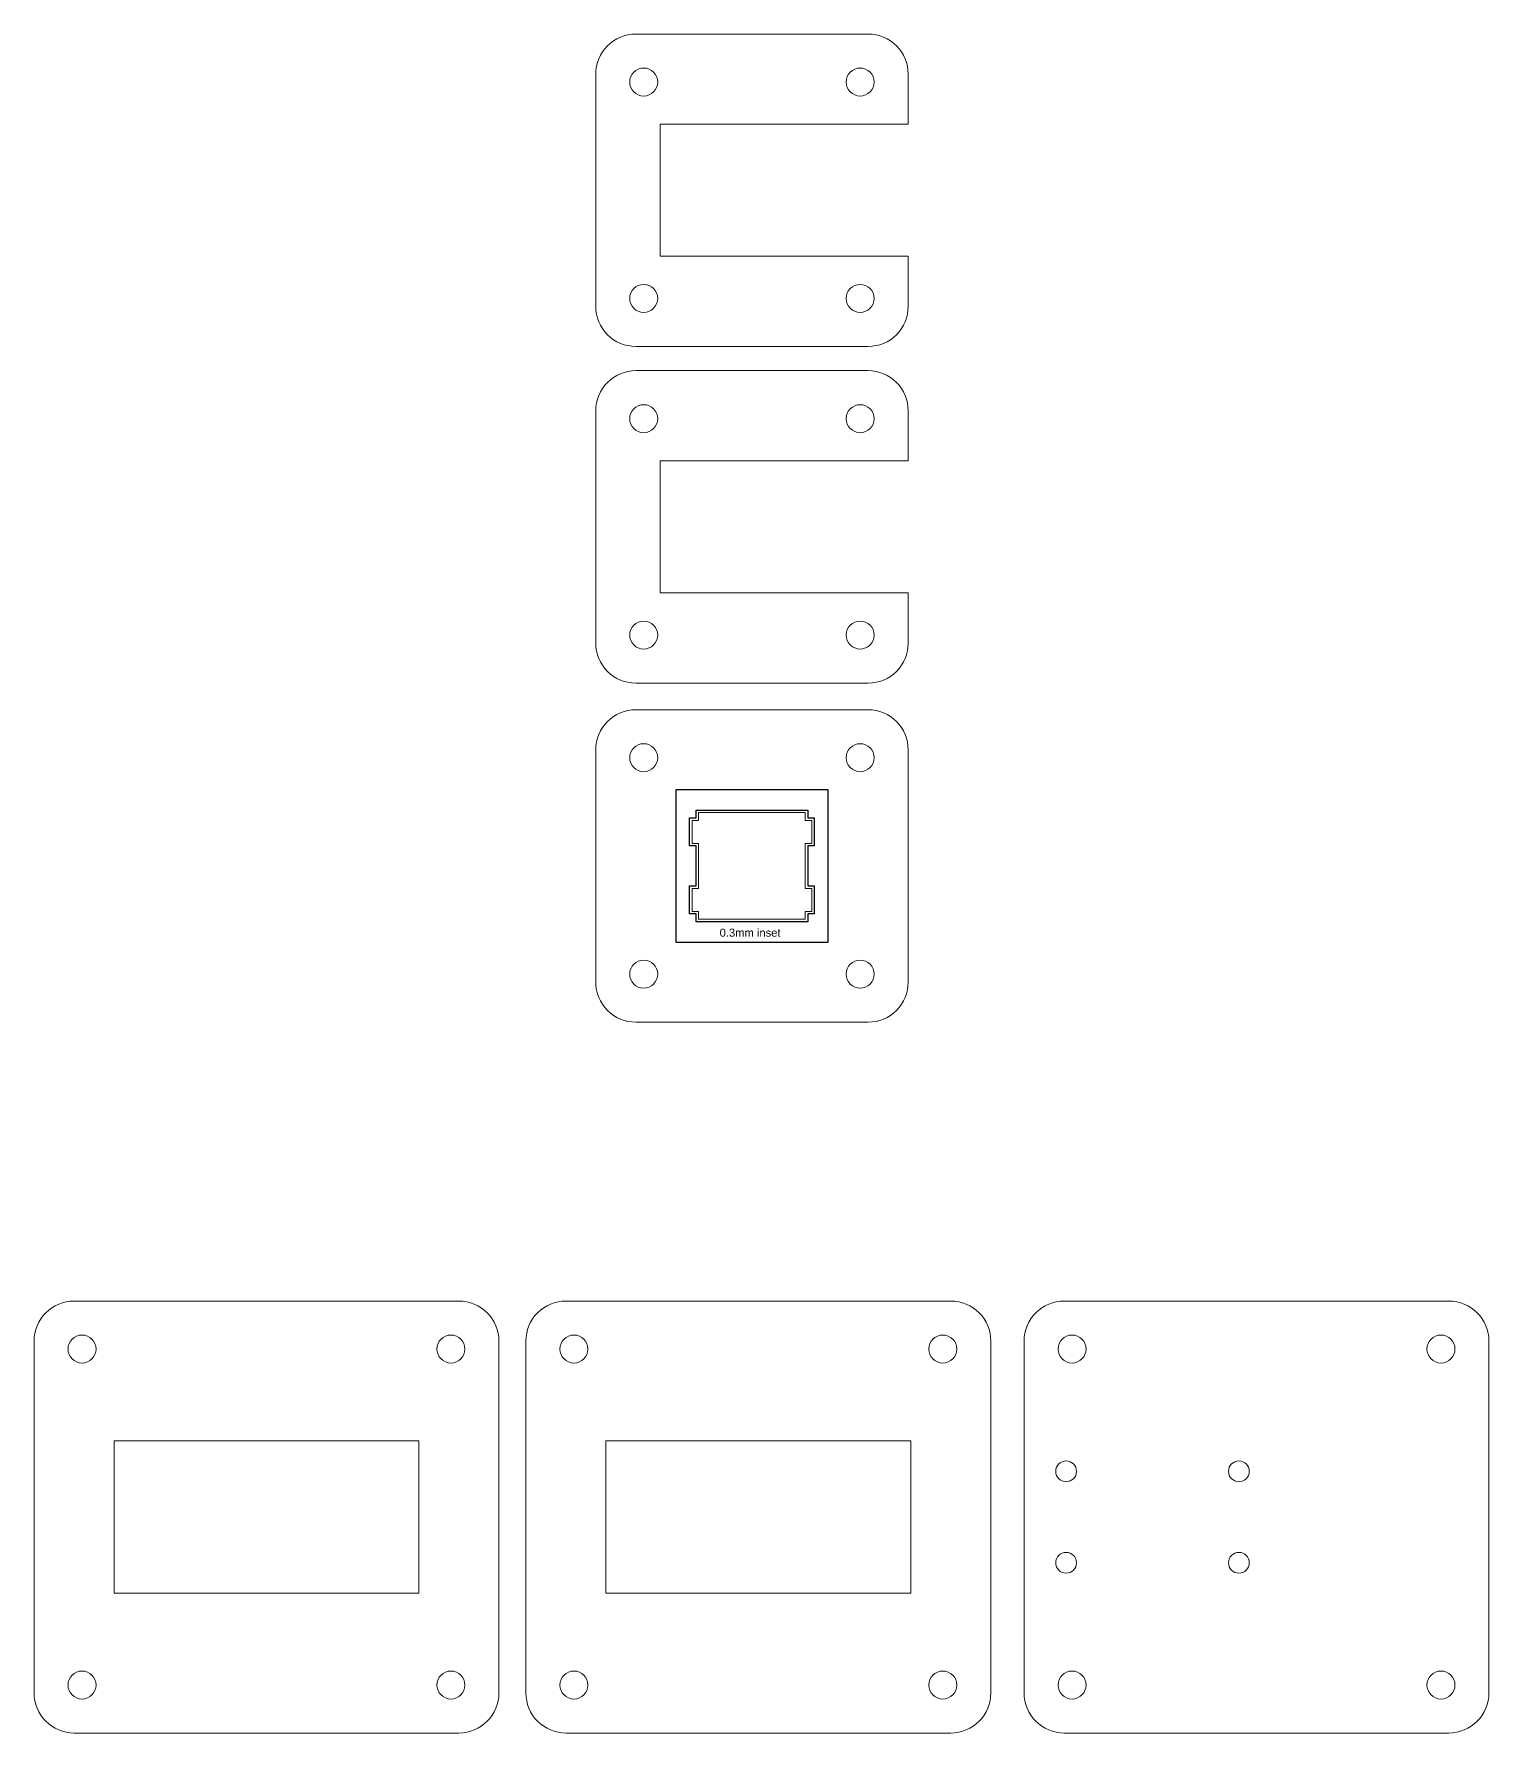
# Model space of a CAD drawing. Header units: millimetres. Extents: x -114 to 312, y -146 to 128.
# Drawn here: x 130.4 to 312.3, y -84 to 128.4 of the extents above; entities that cross this region are included whole.
import ezdxf

# ---------------------------------------------------------------- set-up
doc = ezdxf.new("R2010")
doc.units = ezdxf.units.MM
doc.layers.get('0').update_dxf_attribs({"color": 5})
doc.layers.add('Boxes', color=3, linetype='Continuous')
doc.layers.add('Hidden', color=6, linetype='Continuous')
doc.layers.add('Cuts', color=7, linetype='Continuous', lineweight=0)
doc.styles.get("Standard").update_dxf_attribs({"font": 'Arial.ttf'})

# ---------------------------------------------------------------- blocks, each defined once
blk = doc.blocks.new('Cherry Hole Inset')
at = {"layer": 'Cuts'}
blk.add_lwpolyline([(1.1114, 0.3), (1.1114, 1.2787), (0.3, 1.2787), (0.3, 4.1726), (1.1114, 4.1726), (1.1114, 9.7726), (0.3, 9.7726), (0.3, 12.6665), (1.1114, 12.6665), (1.1114, 13.6452), (14.4565, 13.6452), (14.4565, 12.6665), (15.2679, 12.6665), (15.2679, 9.7726), (14.4565, 9.7726), (14.4565, 4.1726), (15.2679, 4.1726), (15.2679, 1.2787), (14.4565, 1.2787), (14.4565, 0.3)], close=True, dxfattribs=at)
at = {"layer": 'Hidden'}
blk.add_lwpolyline([(0.8114, 0), (0.8114, 0.9787), (0, 0.9787), (0, 4.4726), (0.8114, 4.4726), (0.8114, 9.4726), (0, 9.4726), (0, 12.9665), (0.8114, 12.9665), (0.8114, 13.9452), (14.7565, 13.9452), (14.7565, 12.9665), (15.5679, 12.9665), (15.5679, 9.4726), (14.7565, 9.4726), (14.7565, 4.4726), (15.5679, 4.4726), (15.5679, 0.9787), (14.7565, 0.9787), (14.7565, 0)], close=True, dxfattribs=at)
blk = doc.blocks.new('Cherry Cutout 1')
at = {"layer": 'Boxes'}
blk.add_lwpolyline([(0, 0), (19.05, 0), (19.05, 19.05), (0, 19.05)], close=True, dxfattribs=at)
blk.add_blockref('Cherry Hole Inset', (1.74, 2.55))
at = {"layer": 'Hidden'}
blk.add_text('0.3mm inset', height=1, dxfattribs=at).set_placement((5.49, 0.68))

msp = doc.modelspace()

# ---------------------------------------------------------------- linework, layer by layer
at = {"layer": 'Cuts'}
for points in [[(239.68, 117.1), (239.68, 123.37, 0.414214), (234.68, 128.37), (205.63, 128.37, 0.414214), (200.63, 123.37), (200.63, 94.32, 0.414214), (205.63, 89.32), (234.68, 89.32, 0.414214), (239.68, 94.32), (239.68, 100.6)], [(239.68, 75.01), (239.68, 81.29, 0.414214), (234.68, 86.29), (205.63, 86.29, 0.414214), (200.63, 81.29), (200.63, 52.24, 0.414214), (205.63, 47.24), (234.68, 47.24, 0.414214), (239.68, 52.24), (239.68, 58.51)]]:
    msp.add_lwpolyline(points, format="xyb", dxfattribs=at)
for points in [[(239.68, 117.1), (208.68, 117.1), (208.68, 100.6), (239.68, 100.6)], [(239.68, 75.01), (208.68, 75.01), (208.68, 58.51), (239.68, 58.51)], [(130.44, -44), (130.44, -70)], [(188.54, -70), (188.54, -44)], [(191.91, -44), (191.91, -70)], [(250.01, -70), (250.01, -44)], [(254.16, -44), (254.16, -70)], [(312.26, -70), (312.26, -44)], [(159.49, -47.48), (140.44, -47.48), (140.44, -66.53), (159.49, -66.53)], [(159.49, -66.53), (178.54, -66.53), (178.54, -47.48), (159.49, -47.48)], [(220.96, -47.48), (201.91, -47.48), (201.91, -66.53), (220.96, -66.53)], [(220.96, -66.53), (240.01, -66.53), (240.01, -47.48), (220.96, -47.48)]]:
    msp.add_lwpolyline(points, dxfattribs=at)
for points in [[(205.63, 4.86), (234.68, 4.86, 0.414214), (239.68, 9.86), (239.68, 38.91, 0.414214), (234.68, 43.91), (205.63, 43.91, 0.414214), (200.63, 38.91), (200.63, 9.86, 0.414214)], [(135.44, -84), (183.54, -84, 0.414214), (188.54, -79), (188.54, -35, 0.414214), (183.54, -30), (135.44, -30, 0.414214), (130.44, -35), (130.44, -79, 0.414214)], [(196.91, -84), (245.01, -84, 0.414214), (250.01, -79), (250.01, -35, 0.414214), (245.01, -30), (196.91, -30, 0.414214), (191.91, -35), (191.91, -79, 0.414214)], [(259.16, -84), (307.26, -84, 0.414214), (312.26, -79), (312.26, -35, 0.414214), (307.26, -30), (259.16, -30, 0.414214), (254.16, -35), (254.16, -79, 0.414214)]]:
    msp.add_lwpolyline(points, format="xyb", close=True, dxfattribs=at)
for centre, radius in [((206.63, 122.37), 1.75), ((233.68, 122.37), 1.75), ((206.63, 95.32), 1.75), ((233.68, 95.32), 1.75), ((206.63, 80.29), 1.75), ((233.68, 80.29), 1.75), ((206.63, 53.24), 1.75), ((233.68, 53.24), 1.75), ((206.63, 37.91), 1.75), ((233.68, 37.91), 1.75), ((206.63, 10.86), 1.75), ((233.68, 10.86), 1.75), ((136.44, -36), 1.75), ((182.54, -36), 1.75), ((197.91, -36), 1.75), ((244.01, -36), 1.75), ((260.16, -36), 1.75), ((306.26, -36), 1.75), ((259.42, -51.29), 1.3), ((281.01, -51.29), 1.3), ((259.42, -62.72), 1.3), ((281.01, -62.72), 1.3), ((136.44, -78), 1.75), ((182.54, -78), 1.75), ((197.91, -78), 1.75), ((244.01, -78), 1.75), ((260.16, -78), 1.75), ((306.26, -78), 1.75)]:
    msp.add_circle(centre, radius, dxfattribs=at)

# ---------------------------------------------------------------- block references
msp.add_blockref('Cherry Cutout 1', (210.63, 14.86))

doc.saveas('drawing.dxf')
